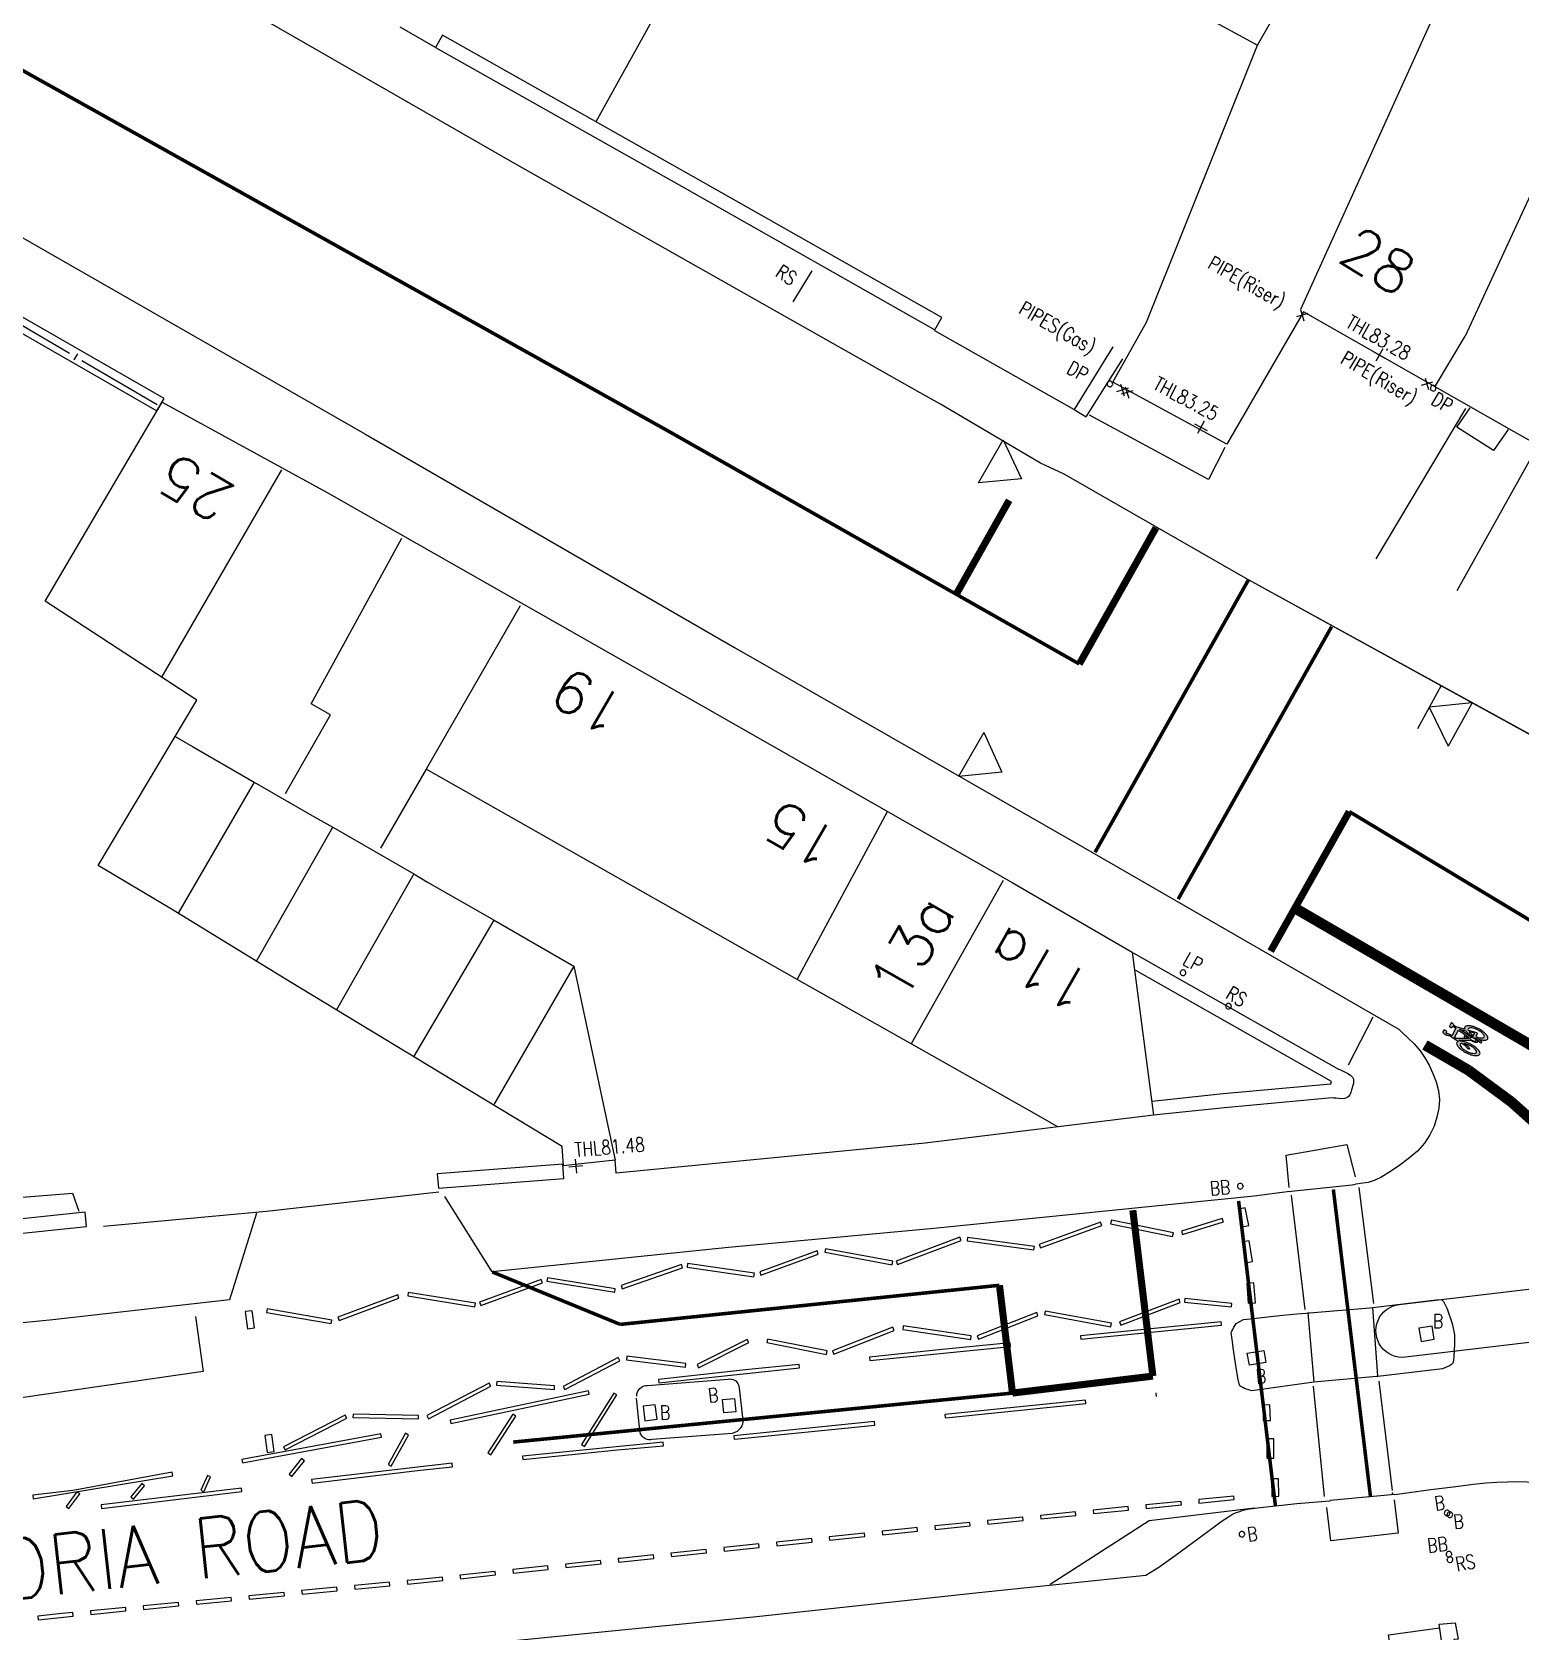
# Model space of a CAD drawing. Extents: x 427500 to 429848, y 434500 to 436505.
# Drawn here: x 428858.59 to 428900.68, y 435492.16 to 435537.41 of the extents above; entities that cross this region are included whole.
import ezdxf

# ---------------------------------------------------------------- set-up
doc = ezdxf.new("R2010")
doc.units = 0
for name, pattern in [('1003', [0.9, 0.6, -0.3]), ('1004', [6, 4, -2]), ('BLIP', [1, 0.5, -0.5]), ('PEDSTUDS', [0.4, 0.1, -0.3])]:
    doc.linetypes.add(name, pattern=pattern)
doc.layers.get('0').update_dxf_attribs({"color": 222})
for name, color, linetype in [('KTS_LINES', 7, 'Continuous'), ('LPTIP_Ex_Base', 8, 'Continuous'), ('PRO-MARKINGS', 7, 'Continuous'), ('PROPOSED', 1, 'Continuous'), ('ROADNAME', 7, 'Continuous')]:
    doc.layers.add(name, color=color, linetype=linetype)
doc.styles.add('LCC Romans', font='romans.shx', dxfattribs={"width": 0.9})
doc.styles.add('MtXpl_Romans', font='romans__.ttf')
doc.styles.get("Standard").update_dxf_attribs({"font": 'romans.shx'})

# ---------------------------------------------------------------- blocks, each defined once
blk = doc.blocks.new('MH_LINE')
at = {"color": 0, "linetype": 'ByBlock', "flags": 128}
blk.add_lwpolyline([(-0.5, 0), (0.5, 0)], dxfattribs=at)
blk = doc.blocks.new('FENCE_UP')
at = {"color": 0, "linetype": 'ByBlock', "flags": 128}
blk.add_lwpolyline([(0, 0.5), (0, -0.5)], dxfattribs=at)
blk = doc.blocks.new('CIRCL')
at = {"color": 0, "linetype": 'ByBlock', "flags": 128}
for points in [[(0.5, 0), (0.475, 0.154), (0.404, 0.293), (0.293, 0.404), (0.154, 0.475), (0, 0.5), (-0.154, 0.475), (-0.293, 0.404), (-0.404, 0.293), (-0.475, 0.154), (-0.5, 0), (-0.475, -0.154), (-0.404, -0.293), (-0.293, -0.404), (-0.154, -0.475), (0, -0.5), (0.154, -0.475), (0.293, -0.404), (0.404, -0.293), (0.475, -0.154)], [(0.5, 0), (0.475, -0.154)]]:
    blk.add_lwpolyline(points, dxfattribs=at)
blk = doc.blocks.new('CROSS_1')
at = {"color": 0, "linetype": 'ByBlock', "flags": 128}
for points in [[(-0.5, 0.5), (0.5, -0.5)], [(0.5, 0.5), (-0.5, -0.5)]]:
    blk.add_lwpolyline(points, dxfattribs=at)
blk = doc.blocks.new('SPOT')
at = {"color": 0, "linetype": 'ByBlock', "flags": 128}
for points in [[(-0.5, 0), (0.5, 0)], [(0, 0.5), (0, -0.5)]]:
    blk.add_lwpolyline(points, dxfattribs=at)
blk = doc.blocks.new('Bicycle-1057S')
h = blk.add_hatch(color=0)
h.dxf.hatch_style = 1
edge = h.paths.add_edge_path()
edge.add_arc((0.126, -0.094), 0.0265, 129.1418, 144.2919)
edge.add_arc((0.109, -0.082), 0.00544, 145.2543, 218.1085)
edge.add_arc((0.12, -0.073), 0.0199, 218.1085, 242.7437)
edge.add_arc((0.132, -0.049), 0.047, 242.7437, 256.1141)
edge.add_line((0.121, -0.094), (0.121, -0.109))
edge.add_line((0.121, -0.109), (0.171, -0.109))
edge.add_line((0.171, -0.109), (0.171, -0.086))
edge.add_line((0.171, -0.086), (0.236, -0.075))
edge.add_arc((0.294, 0.025), 0.116, 239.7927, 250.149)
edge.add_arc((0.335, 0.139), 0.237, 250.149, 261.4949)
edge.add_arc((0.363, 0.322), 0.422, 261.4949, 265.579)
edge.add_line((0.33, -0.099), (0.33, -0.111))
edge.add_arc((0.365, -1.095), 0.985, 92.0364, 98.7101)
edge.add_arc((0.3, -0.672), 0.557, 98.7101, 110.2976)
edge.add_arc((0.202, -0.408), 0.275, 110.2976, 131.7626)
edge.add_arc((0.057, -0.245), 0.0571, 131.7626, 180)
edge.add_arc((0.057, -0.245), 0.0571, 180, 228.2374)
edge.add_arc((0.202, -0.082), 0.275, 228.2374, 249.7024)
edge.add_arc((0.3, 0.182), 0.557, 249.7024, 261.2899)
edge.add_arc((0.365, 0.605), 0.985, 261.2899, 270)
edge.add_arc((0.365, 0.605), 0.985, 270, 278.7101)
edge.add_arc((0.43, 0.182), 0.557, 278.7101, 290.2976)
edge.add_arc((0.528, -0.082), 0.275, 290.2976, 311.7626)
edge.add_arc((0.673, -0.245), 0.0571, 311.7626, 360)
edge.add_arc((0.673, -0.245), 0.0571, 0, 48.2374)
edge.add_arc((0.528, -0.408), 0.275, 48.2374, 51.4487)
edge.add_line((0.699, -0.192), (0.956, -0.139))
edge.add_line((0.956, -0.139), (1.026, -0.149))
edge.add_arc((1.047, -0.145), 0.0216, 192.7523, 229.4557)
edge.add_arc((1.082, -0.102), 0.0766, 230.3015, 254.7694)
edge.add_arc((1.137, 0.09), 0.277, 254.2163, 263.9589)
edge.add_arc((1.111, -0.158), 0.0274, 263.3378, 292.2723)
edge.add_arc((1.118, -0.177), 0.00668, 300.2363, 358.2882)
edge.add_line((1.125, -0.178), (1.125, -0.069))
edge.add_arc((1.114, -0.07), 0.0109, 2.6611, 38.315)
edge.add_arc((1.111, -0.073), 0.0152, 38.315, 73.2177)
edge.add_arc((1.093, -0.132), 0.0768, 73.2177, 98.6063)
edge.add_arc((1.086, -0.088), 0.0331, 98.6063, 134.8802)
edge.add_line((1.063, -0.065), (1.033, -0.115))
edge.add_line((1.033, -0.115), (0.94, -0.101))
edge.add_line((0.94, -0.101), (0.94, 0.139))
edge.add_line((0.94, 0.139), (0.985, 0.135))
edge.add_arc((1.016, 0.332), 0.2, 260.9327, 290.3801)
edge.add_arc((1.105, 0.109), 0.0412, 71.0097, 118.2334, ccw=False)
edge.add_arc((1.116, 0.139), 0.00922, 6.4726, 70.6973, ccw=False)
edge.add_line((1.125, 0.14), (1.125, 0.09))
edge.add_line((1.125, 0.09), (1.215, 0.09))
edge.add_line((1.215, 0.09), (1.215, 0.155))
edge.add_arc((1.2, 0.153), 0.0157, 9.2422, 38.245)
edge.add_arc((1.176, 0.134), 0.0458, 38.245, 62.4014)
edge.add_arc((1.144, 0.074), 0.114, 62.4014, 80.16)
edge.add_arc((1.117, -0.084), 0.273, 80.16, 97.3946)
edge.add_arc((1.102, 0.033), 0.155, 97.3946, 115.9418)
edge.add_arc((1.009, 0.223), 0.0561, 265.4429, 296.4808, ccw=False)
edge.add_line((1.004, 0.167), (0.704, 0.196))
edge.add_arc((0.528, 0.407), 0.275, 309.8749, 311.7821)
edge.add_arc((0.673, 0.245), 0.0572, 311.7821, 360)
edge.add_arc((0.673, 0.245), 0.0572, 360, 408.2179)
edge.add_arc((0.528, 0.083), 0.275, 48.2179, 69.6897)
edge.add_arc((0.43, -0.182), 0.557, 69.6897, 81.284)
edge.add_arc((0.365, -0.604), 0.984, 81.284, 90)
edge.add_arc((0.365, -0.604), 0.984, 90, 98.716)
edge.add_arc((0.3, -0.182), 0.557, 98.716, 110.3103)
edge.add_arc((0.202, 0.083), 0.275, 110.3103, 131.7821)
edge.add_arc((0.057, 0.245), 0.0572, 131.7821, 180)
edge.add_arc((0.057, 0.245), 0.0572, 180, 228.2179)
edge.add_arc((0.202, 0.407), 0.275, 228.2179, 249.6897)
edge.add_arc((0.3, 0.672), 0.557, 249.6897, 261.284)
edge.add_arc((0.365, 1.094), 0.984, 261.284, 270)
edge.add_arc((0.365, 1.094), 0.984, 270, 278.716)
edge.add_arc((0.43, 0.672), 0.557, 278.716, 290.3103)
edge.add_arc((0.528, 0.407), 0.275, 290.3103, 298.74)
edge.add_line((0.66, 0.166), (0.705, 0.162))
edge.add_line((0.705, 0.162), (0.409, 0.007))
edge.add_arc((0.362, -0.412), 0.422, 83.631, 90)
edge.add_arc((0.362, -0.412), 0.422, 90, 98.5051)
edge.add_arc((0.335, -0.229), 0.237, 98.5051, 109.851)
edge.add_arc((0.294, -0.115), 0.116, 109.851, 131.0754)
edge.add_arc((0.233, -0.045), 0.0229, 131.0754, 180)
edge.add_arc((0.233, -0.045), 0.0229, 180, 222.687)
edge.add_line((0.216, -0.061), (0.171, -0.068))
edge.add_line((0.171, -0.068), (0.171, -0.053))
edge.add_line((0.171, -0.053), (0.121, -0.053))
edge.add_line((0.121, -0.053), (0.121, -0.068))
edge.add_arc((0.13, -0.105), 0.0376, 103.022, 123.3282)
edge = h.paths.add_edge_path(flags=16)
edge.add_line((0.801, 0.153), (0.85, 0.148))
edge.add_line((0.85, 0.148), (0.85, -0.091))
edge.add_line((0.85, -0.091), (0.515, -0.046))
edge.add_arc((0.492, -0.045), 0.0229, 357.6881, 360)
edge.add_arc((0.492, -0.045), 0.0229, 360, 405.6771)
edge.add_line((0.508, -0.029), (0.558, -0.02))
edge.add_line((0.558, -0.02), (0.558, -0.035))
edge.add_line((0.558, -0.035), (0.607, -0.035))
edge.add_line((0.607, -0.035), (0.607, -0.02))
edge.add_arc((0.596, 0.022), 0.0434, 284.71, 308.6625)
edge.add_arc((0.619, -0.007), 0.00661, 308.6625, 417.055)
edge.add_arc((0.597, -0.04), 0.0465, 57.055, 77.9255)
edge.add_line((0.607, 0.005), (0.607, 0.02))
edge.add_line((0.607, 0.02), (0.558, 0.02))
edge.add_line((0.558, 0.02), (0.558, -0.003))
edge.add_line((0.558, -0.003), (0.49, -0.015))
edge.add_arc((0.431, -0.115), 0.116, 59.4986, 62.3014)
edge.add_line((0.485, -0.012), (0.801, 0.153))
edge = h.paths.add_edge_path(flags=16)
edge.add_arc((0.478, -0.358), 0.192, 65.845, 69.5672)
edge.add_arc((0.41, -0.541), 0.387, 69.5672, 81.2276)
edge.add_arc((0.365, -0.833), 0.683, 81.2276, 87.0632)
edge.add_line((0.4, -0.151), (0.4, -0.215))
edge.add_line((0.4, -0.215), (0.557, -0.183))
edge = h.paths.add_edge_path(flags=16)
edge.add_arc((0.15, -0.245), 0.0404, 180, 228.0314)
edge.add_arc((0.252, -0.132), 0.192, 228.0314, 249.5672)
edge.add_arc((0.32, 0.051), 0.387, 249.5672, 261.2276)
edge.add_arc((0.365, 0.343), 0.683, 261.2276, 270)
edge.add_arc((0.365, 0.343), 0.683, 270, 278.7724)
edge.add_arc((0.41, 0.051), 0.387, 278.7724, 290.4328)
edge.add_arc((0.478, -0.132), 0.192, 290.4328, 311.9686)
edge.add_arc((0.58, -0.245), 0.0404, 311.9686, 360)
edge.add_arc((0.58, -0.245), 0.0404, 0, 48.0314)
edge.add_arc((0.478, -0.358), 0.192, 48.0314, 49.2693)
edge.add_line((0.604, -0.212), (0.388, -0.257))
edge.add_arc((0.36, -0.147), 0.113, 270, 284.4885, ccw=False)
edge.add_arc((0.36, -0.205), 0.0555, 244.001, 269.6286, ccw=False)
edge.add_arc((0.34, -0.245), 0.0105, 177.4213, 242.4793, ccw=False)
edge.add_line((0.33, -0.245), (0.33, -0.151))
edge.add_arc((0.365, -0.833), 0.683, 92.9368, 98.7724)
edge.add_arc((0.32, -0.541), 0.387, 98.7724, 110.4328)
edge.add_arc((0.252, -0.358), 0.192, 110.4328, 131.9686)
edge.add_arc((0.15, -0.245), 0.0404, 131.9686, 180)
edge = h.paths.add_edge_path(flags=16)
edge.add_line((0.4, -0.111), (0.4, -0.098))
edge.add_arc((0.363, 0.322), 0.422, 275.1028, 278.5051)
edge.add_arc((0.39, 0.139), 0.237, 278.5051, 289.851)
edge.add_arc((0.431, 0.025), 0.116, 289.851, 297.5735)
edge.add_line((0.485, -0.078), (0.835, -0.125))
edge.add_line((0.835, -0.125), (0.653, -0.163))
edge.add_arc((0.528, -0.408), 0.275, 62.9022, 69.7024)
edge.add_arc((0.43, -0.672), 0.557, 69.7024, 81.2899)
edge.add_arc((0.365, -1.095), 0.985, 81.2899, 87.9636)
edge = h.paths.add_edge_path(flags=16)
edge.add_arc((0.445, -0.045), 0.0151, 0, 48.449)
edge.add_arc((0.406, -0.089), 0.0737, 48.449, 69.8406)
edge.add_arc((0.38, -0.16), 0.15, 69.8406, 81.3534)
edge.add_arc((0.362, -0.274), 0.265, 81.3534, 90)
edge.add_arc((0.362, -0.274), 0.265, 90, 98.6466)
edge.add_arc((0.345, -0.16), 0.15, 98.6466, 110.1594)
edge.add_arc((0.319, -0.089), 0.0737, 110.1594, 131.551)
edge.add_arc((0.28, -0.045), 0.0151, 131.551, 180)
edge.add_arc((0.28, -0.045), 0.0151, 180, 228.449)
edge.add_arc((0.319, -0.001), 0.0737, 228.449, 249.8406)
edge.add_arc((0.345, 0.07), 0.15, 249.8406, 261.3534)
edge.add_arc((0.363, 0.184), 0.265, 261.3534, 270)
edge.add_arc((0.363, 0.184), 0.265, 270, 278.6466)
edge.add_arc((0.38, 0.07), 0.15, 278.6466, 290.1594)
edge.add_arc((0.406, -0.001), 0.0737, 290.1594, 311.551)
edge.add_arc((0.445, -0.045), 0.0151, 311.551, 360)
edge = h.paths.add_edge_path(flags=16)
edge.add_arc((0.555, 0.536), 0.323, 256.4487, 264.5543)
edge.add_line((0.524, 0.214), (0.593, 0.207))
edge.add_arc((0.478, 0.363), 0.194, 306.4657, 311.7704)
edge.add_arc((0.581, 0.247), 0.0386, 311.7704, 360.5617)
edge.add_arc((0.581, 0.247), 0.0386, 0.5617, 49.353)
edge.add_arc((0.48, 0.13), 0.194, 49.353, 70.6246)
edge.add_arc((0.414, -0.061), 0.395, 70.6246, 82.0171)
edge.add_arc((0.371, -0.364), 0.702, 82.0171, 90.5617)
edge.add_arc((0.371, -0.364), 0.702, 90.5617, 99.1063)
edge.add_arc((0.322, -0.062), 0.395, 99.1063, 110.4988)
edge.add_arc((0.252, 0.127), 0.194, 110.4988, 131.7704)
edge.add_arc((0.149, 0.243), 0.0386, 131.7704, 180.5617)
edge.add_arc((0.149, 0.243), 0.0386, 180.5617, 229.353)
edge.add_arc((0.25, 0.36), 0.194, 229.353, 250.6246)
edge.add_arc((0.316, 0.551), 0.395, 250.6246, 262.0171)
edge.add_arc((0.359, 0.854), 0.702, 262.0171, 270.5617)
edge.add_arc((0.359, 0.854), 0.702, 270.5617, 279.1063)
edge.add_arc((0.408, 0.552), 0.395, 279.1063, 289.0981)
edge.add_line((0.537, 0.178), (0.465, 0.185))
edge.add_arc((0.501, 0.549), 0.366, 249.5302, 264.3321, ccw=False)
edge.add_arc((0.409, 0.302), 0.102, 219.8114, 249.5302, ccw=False)
edge.add_arc((0.339, 0.244), 0.0115, 182.9002, 219.8114, ccw=False)
edge.add_arc((0.333, 0.244), 0.00556, 121.3414, 182.9002, ccw=False)
edge.add_arc((0.357, 0.205), 0.051, 96.5312, 121.3414, ccw=False)
edge.add_arc((0.363, 0.155), 0.101, 77.386, 96.5312, ccw=False)
edge.add_arc((0.375, 0.21), 0.0448, 58.9852, 77.386, ccw=False)
edge.add_arc((0.538, 0.531), 0.316, 243.667, 259.1754)
at = {"color": 0}
for p, q in [((0.33, -0.102), (0.329, -0.102)), ((0.33, -0.102), (0.329, -0.102)), ((0.329, -0.102), (0.329, -0.102)), ((0.33, -0.103), (0.329, -0.103)), ((0.329, -0.104), (0.33, -0.104)), ((0.33, -0.104), (0.329, -0.104)), ((0.329, -0.104), (0.329, -0.104)), ((0.329, -0.104), (0.329, -0.104)), ((0.329, -0.104), (0.329, -0.104)), ((0.329, -0.104), (0.329, -0.104)), ((0.329, -0.104), (0.329, -0.104)), ((0.33, -0.103), (0.33, -0.104))]:
    blk.add_line(p, q, dxfattribs=at)
for points in [[(0.109, -0.073, 0.066202), (0.104, -0.079, 0.329046), (0.104, -0.085, 0.107907), (0.111, -0.09, 0.058405), (0.121, -0.094), (0.121, -0.109), (0.171, -0.109), (0.171, -0.086), (0.236, -0.075, 0.045219), (0.255, -0.084, 0.049546), (0.3, -0.095, 0.017822), (0.33, -0.099), (0.33, -0.111, 0.029128), (0.216, -0.121, 0.050603), (0.107, -0.15, 0.093934), (0.019, -0.202, 0.21364), (0, -0.245, 0.21364), (0.019, -0.288, 0.093934), (0.107, -0.34, 0.050603), (0.216, -0.369, 0.038023), (0.365, -0.38, 0.038023), (0.514, -0.369, 0.050603), (0.623, -0.34, 0.093934), (0.711, -0.288, 0.21364), (0.73, -0.245, 0.21364), (0.711, -0.202, 0.014013), (0.699, -0.192), (0.956, -0.139), (1.026, -0.149, 0.161532), (1.033, -0.161, 0.107169), (1.062, -0.176, 0.042535), (1.108, -0.185, 0.126926), (1.122, -0.183, 0.258859), (1.125, -0.178), (1.125, -0.069, 0.156836), (1.123, -0.063, 0.15348), (1.115, -0.058, 0.111234), (1.081, -0.056, 0.15961), (1.063, -0.065), (1.033, -0.115), (0.94, -0.101), (0.94, 0.139), (0.985, 0.135, 0.1292), (1.086, 0.145, -0.209019), (1.119, 0.148, -0.287807), (1.125, 0.14), (1.125, 0.09), (1.215, 0.09), (1.215, 0.155, 0.127228), (1.212, 0.162, 0.105794), (1.197, 0.175, 0.077642), (1.164, 0.186, 0.075343), (1.082, 0.188, 0.081105), (1.034, 0.173, -0.136262), (1.004, 0.167), (0.704, 0.196, 0.008322), (0.711, 0.202, 0.213551), (0.73, 0.245, 0.213551), (0.711, 0.288, 0.093963), (0.623, 0.341, 0.050633), (0.514, 0.369, 0.038049), (0.365, 0.38, 0.038049), (0.216, 0.369, 0.050633), (0.107, 0.341, 0.093963), (0.019, 0.288, 0.213551), (0, 0.245, 0.213551), (0.019, 0.202, 0.093963), (0.107, 0.149, 0.050633), (0.216, 0.121, 0.038049), (0.365, 0.11, 0.038049), (0.514, 0.121, 0.050633), (0.623, 0.149, 0.036798), (0.66, 0.166), (0.705, 0.162), (0.409, 0.007, 0.027797), (0.362, 0.01, 0.037128), (0.3, 0.005, 0.049546), (0.255, -0.006, 0.092874), (0.218, -0.028, 0.216777), (0.21, -0.045, 0.188442), (0.216, -0.061), (0.171, -0.068), (0.171, -0.053), (0.121, -0.053), (0.121, -0.068, 0.088835), (0.109, -0.073)], [(0.479, 0.221, 0.035382), (0.524, 0.214), (0.593, 0.207, 0.02315), (0.607, 0.218, 0.216168), (0.62, 0.247, 0.216168), (0.607, 0.276, 0.093082), (0.545, 0.312, 0.04975), (0.468, 0.331, 0.0373), (0.364, 0.337, 0.0373), (0.26, 0.329, 0.04975), (0.184, 0.309, 0.093082), (0.123, 0.272, 0.216168), (0.11, 0.242, 0.216168), (0.123, 0.214, 0.093082), (0.185, 0.178, 0.04975), (0.262, 0.159, 0.0373), (0.366, 0.153, 0.0373), (0.47, 0.161, 0.043625), (0.537, 0.178), (0.465, 0.185, -0.064675), (0.373, 0.206, -0.130405), (0.33, 0.237, -0.162463), (0.328, 0.243, -0.275252), (0.33, 0.248, -0.10868), (0.351, 0.255, -0.083732), (0.385, 0.254, -0.080461), (0.398, 0.248, 0.067772)], [(0.801, 0.153), (0.85, 0.148), (0.85, -0.091), (0.515, -0.046, 0.010088), (0.515, -0.045, 0.201985), (0.508, -0.029), (0.558, -0.02), (0.558, -0.035), (0.607, -0.035), (0.607, -0.02, 0.104895), (0.623, -0.012, 0.511684), (0.623, -0.001, 0.091317), (0.607, 0.005), (0.607, 0.02), (0.558, 0.02), (0.558, -0.003), (0.49, -0.015, 0.01223), (0.485, -0.012)], [(0.11, -0.245, 0.2127), (0.123, -0.275, 0.094245), (0.185, -0.312, 0.050922), (0.261, -0.332, 0.038295), (0.365, -0.34, 0.038295), (0.469, -0.332, 0.050922), (0.545, -0.312, 0.094245), (0.607, -0.275, 0.2127), (0.62, -0.245, 0.2127), (0.607, -0.215, 0.005402), (0.604, -0.212), (0.388, -0.257, -0.063302), (0.36, -0.26, -0.11229), (0.336, -0.255, -0.291748), (0.33, -0.245), (0.33, -0.151, 0.025468), (0.261, -0.158, 0.050922), (0.185, -0.178, 0.094245), (0.123, -0.215, 0.2127)], [(0.46, -0.045, 0.214605), (0.455, -0.034, 0.093611), (0.431, -0.02, 0.050276), (0.402, -0.012, 0.037746), (0.362, -0.009, 0.037746), (0.323, -0.012, 0.050276), (0.294, -0.02, 0.093611), (0.27, -0.034, 0.214605), (0.265, -0.045, 0.214605), (0.27, -0.056, 0.093611), (0.294, -0.07, 0.050276), (0.323, -0.078, 0.037746), (0.362, -0.081, 0.037746), (0.402, -0.078, 0.050276), (0.431, -0.07, 0.093611), (0.455, -0.056, 0.214605)], [(0.4, -0.111), (0.4, -0.098, 0.014846), (0.425, -0.095, 0.049546), (0.47, -0.084, 0.033708), (0.485, -0.078), (0.835, -0.125), (0.653, -0.163, 0.02968), (0.623, -0.15, 0.050603), (0.514, -0.121, 0.029128)], [(0.557, -0.183, 0.016243), (0.545, -0.178, 0.050922), (0.469, -0.158, 0.025468), (0.4, -0.151), (0.4, -0.215)]]:
    blk.add_lwpolyline(points, format="xyb", close=True, dxfattribs=at)

msp = doc.modelspace()

# ---------------------------------------------------------------- linework, layer by layer
at = {"layer": 'LPTIP_Ex_Base', "color": 251, "true_color": 0x636466}
for p, q in [((428879.97, 435544.64), (428874.54, 435534.867)), ((428893.25, 435537.03), (428894.9, 435539.9)), ((428889.97, 435538.83), (428893.25, 435537.03)), ((428898.25, 435537.9), (428894.469, 435529.564)), ((428903.33, 435537.91), (428899.132, 435528.809)), ((428890.111, 435529.203), (428893.25, 435537.03)), ((428884.119, 435528.962), (428888.068, 435526.728)), ((428865.648, 435525.024), (428862.258, 435519.167)), ((428866.488, 435518.414), (428869.058, 435523.094)), ((428872.398, 435521.184), (428869.738, 435516.564)), ((428867.034, 435518.103), (428866.488, 435518.414)), ((428865.768, 435515.874), (428867.034, 435518.103)), ((428862.64, 435517.483), (428863.135, 435517.199)), ((428863.135, 435517.199), (428864.875, 435516.199)), ((428869.738, 435516.564), (428868.448, 435514.324)), ((428877.011, 435512.443), (428869.738, 435516.564)), ((428864.875, 435516.199), (428862.733, 435512.49)), ((428864.875, 435516.199), (428866.595, 435515.209)), ((428866.595, 435515.209), (428867.105, 435514.919)), ((428880.238, 435510.614), (428882.786, 435515.367)), ((428864.947, 435511.13), (428867.105, 435514.919)), ((428867.105, 435514.919), (428869.395, 435513.599)), ((428869.395, 435513.599), (428867.205, 435509.754)), ((428869.395, 435513.599), (428869.785, 435513.369)), ((428869.785, 435513.369), (428871.665, 435512.289)), ((428886.058, 435513.414), (428883.458, 435508.794)), ((428869.395, 435508.428), (428871.665, 435512.289)), ((428871.665, 435512.289), (428873.915, 435510.989)), ((428880.238, 435510.614), (428877.011, 435512.443)), ((428873.915, 435510.989), (428871.648, 435507.063)), ((428873.915, 435510.989), (428875.091, 435505.506)), ((428883.458, 435508.794), (428880.238, 435510.614)), ((428886.728, 435506.944), (428883.458, 435508.794)), ((428871.648, 435507.063), (428871.648, 435507.063)), ((428887.603, 435506.447), (428886.728, 435506.944))]:
    msp.add_line(p, q, dxfattribs=at)
at = {"layer": 'LPTIP_Ex_Base', "color": 251, "true_color": 0x636466, "flags": 128}
for points in [[(428884.292, 435526.885), (428883.712, 435527.206), (428872.264, 435533.676), (428865.071, 435537.804), (428864.327, 435538.505), (428864.082, 435539.485), (428864.217, 435540.076)], [(428870.002, 435536.969), (428869.008, 435537.539)], [(428857.746, 435531.922), (428868.012, 435526.04), (428878.461, 435520), (428888.32, 435514.359), (428897.235, 435509.219), (428897.255, 435509.212), (428897.359, 435509.108), (428897.51, 435508.964), (428897.682, 435508.791), (428897.851, 435508.598), (428897.99, 435508.399), (428898.106, 435508.188), (428898.216, 435507.959), (428898.31, 435507.718), (428898.375, 435507.47), (428898.399, 435507.224), (428898.382, 435506.975), (428898.331, 435506.72), (428898.248, 435506.465), (428898.132, 435506.218), (428897.982, 435505.986), (428897.777, 435505.762), (428897.52, 435505.542), (428897.241, 435505.337), (428896.972, 435505.159), (428896.745, 435505.02), (428896.555, 435504.928), (428896.381, 435504.877), (428896.232, 435504.853), (428896.111, 435504.841), (428896.024, 435504.828)], [(428856.083, 435530.165), (428862.127, 435526.694), (428862.332, 435527.04), (428856.282, 435530.512)], [(428856.549, 435530.142), (428859.656, 435528.323)], [(428909.358, 435525.984), (428909.255, 435525.743), (428909.111, 435525.393), (428908.939, 435524.998), (428908.754, 435524.62), (428908.568, 435524.322), (428908.392, 435524.114), (428908.216, 435523.954), (428908.026, 435523.827), (428907.806, 435523.718), (428907.541, 435523.611), (428907.2, 435523.5), (428906.792, 435523.393), (428906.365, 435523.303), (428905.969, 435523.242), (428905.651, 435523.22), (428900.512, 435526.102), (428894.554, 435529.498), (428892.389, 435525.752), (428889.159, 435527.501), (428890.111, 435529.203)], [(428898.286, 435527.403), (428899.132, 435528.809)], [(428860.001, 435528.121), (428862.138, 435526.869)], [(428889.162, 435528.508), (428888.068, 435526.728), (428888.41, 435526.521), (428889.442, 435528.164)], [(428887.236, 435525.159), (428887.117, 435525.211), (428884.381, 435526.827), (428884.292, 435526.885)], [(428899.139, 435526.758), (428896.602, 435522.509)], [(428898.89, 435526.229), (428899.267, 435526.78)], [(428892.333, 435525.653), (428891.865, 435524.755), (428888.505, 435526.568)], [(428900.344, 435526.165), (428899.927, 435525.572), (428898.89, 435526.229)], [(428898.905, 435521.616), (428901.176, 435525.686)], [(428906.09, 435515.083), (428905.993, 435515.062), (428905.894, 435515.049), (428905.794, 435515.045), (428905.695, 435515.049), (428905.638, 435515.055), (428905.596, 435515.061), (428905.498, 435515.082), (428905.403, 435515.111), (428905.31, 435515.148), (428905.221, 435515.193), (428905.136, 435515.245), (428905.085, 435515.276), (428892.911, 435521.967), (428887.787, 435524.907), (428887.236, 435525.159)], [(428889.738, 435511.366), (428895.548, 435508.082), (428895.581, 435508.066), (428895.636, 435508.039), (428895.717, 435508.001), (428895.807, 435507.956), (428895.888, 435507.906), (428895.942, 435507.854), (428895.966, 435507.799), (428895.973, 435507.739), (428895.966, 435507.677), (428895.952, 435507.614), (428895.935, 435507.553), (428895.917, 435507.49), (428895.894, 435507.423), (428895.865, 435507.358), (428895.828, 435507.303), (428895.782, 435507.264), (428895.716, 435507.246), (428895.633, 435507.243), (428895.546, 435507.25), (428895.469, 435507.259), (428895.416, 435507.263), (428895.369, 435507.27), (428892.326, 435506.989), (428890.316, 435506.779)], [(428890.274, 435507.177), (428892.287, 435507.387), (428895.332, 435507.668), (428895.351, 435507.734), (428889.811, 435510.867)], [(428895.828, 435508.197), (428896.528, 435509.556)], [(428894.152, 435504.735), (428894.062, 435505.646), (428895.782, 435505.953), (428896.018, 435505.03)], [(428853.809, 435504.145), (428858.438, 435504.469), (428859.736, 435504.57), (428859.916, 435504.06)], [(428870.1, 435504.603), (428865.227, 435504.056), (428860.613, 435503.629)], [(428894.167, 435504.618), (428893.159, 435504.491), (428884.098, 435503.575), (428878.296, 435503.036), (428871.613, 435502.345), (428870.272, 435504.476)], [(428894.167, 435504.618), (428894.209, 435504.626), (428895.929, 435504.812), (428896.024, 435504.828)], [(428896.12, 435504.735), (428896.534, 435501.456)], [(428894.606, 435501.28), (428894.217, 435504.514)], [(428864.94, 435504.011), (428864.177, 435501.56), (428859.186, 435500.99), (428848.545, 435499.934), (428840.786, 435499.154), (428840.038, 435499.212), (428839.816, 435499.213), (428839.621, 435499.3), (428839.418, 435499.423), (428839.226, 435499.558), (428839.062, 435499.68), (428838.946, 435499.763)], [(428863.221, 435501.085), (428863.439, 435499.527), (428857.701, 435498.698), (428849.895, 435497.936), (428841.022, 435497.123), (428840.811, 435498.789)], [(428892.238, 435500.84), (428892.228, 435500.939), (428888.248, 435500.54), (428888.258, 435500.44), (428892.238, 435500.84)], [(428894.676, 435501.189), (428894.728, 435501.193), (428896.428, 435501.33), (428896.52, 435501.336)], [(428886.268, 435500.241), (428886.258, 435500.34), (428884.336, 435500.148), (428882.278, 435499.937), (428882.288, 435499.837), (428886.268, 435500.241)], [(428880.299, 435499.633), (428880.289, 435499.732), (428878.774, 435499.577), (428876.311, 435499.307), (428876.322, 435499.207), (428880.299, 435499.633)], [(428875.698, 435498.831), (428875.7, 435498.879), (428875.711, 435498.927), (428875.729, 435498.972), (428875.754, 435499.013), (428875.773, 435499.036), (428875.786, 435499.05), (428875.823, 435499.08), (428875.865, 435499.105), (428875.91, 435499.122), (428875.957, 435499.131), (428876.006, 435499.133), (428878.284, 435499.315), (428878.329, 435499.32), (428878.374, 435499.317), (428878.418, 435499.307), (428878.46, 435499.288), (428878.498, 435499.263), (428878.507, 435499.255), (428878.53, 435499.231), (428878.557, 435499.194), (428878.577, 435499.153), (428878.589, 435499.109), (428878.593, 435499.064), (428878.697, 435498.144), (428878.695, 435498.093), (428878.685, 435498.042), (428878.668, 435497.993), (428878.644, 435497.947), (428878.619, 435497.912), (428878.614, 435497.905), (428878.578, 435497.868), (428878.537, 435497.836), (428878.492, 435497.811), (428878.443, 435497.792), (428878.393, 435497.781), (428876.138, 435497.609), (428876.089, 435497.601), (428876.039, 435497.602), (428875.99, 435497.611), (428875.943, 435497.63), (428875.9, 435497.656), (428875.898, 435497.658), (428875.863, 435497.689), (428875.832, 435497.728), (428875.808, 435497.772), (428875.793, 435497.82), (428875.786, 435497.869), (428875.695, 435498.775)], [(428895.148, 435495.999), (428894.841, 435499.117)], [(428896.657, 435499.391), (428896.622, 435499.389), (428894.95, 435499.241), (428894.849, 435499.229)], [(428896.682, 435499.257), (428897.067, 435496.167)], [(428874.355, 435498.885), (428874.335, 435498.983), (428870.421, 435498.154), (428870.442, 435498.056), (428874.355, 435498.885)], [(428884.409, 435498.316), (428884.42, 435498.216), (428884.531, 435498.227), (428888.399, 435498.622), (428888.389, 435498.721), (428884.409, 435498.316)], [(428890.379, 435498.924), (428890.389, 435498.824), (428890.389, 435498.824)], [(428868.478, 435497.673), (428868.46, 435497.771), (428864.526, 435497.044), (428864.545, 435496.946), (428868.478, 435497.673)], [(428878.44, 435497.713), (428878.449, 435497.614), (428878.565, 435497.624), (428882.43, 435498.015), (428882.42, 435498.115), (428878.44, 435497.713)], [(428872.467, 435497.139), (428872.478, 435497.04), (428875.155, 435497.313), (428876.458, 435497.432), (428876.449, 435497.531), (428872.467, 435497.139)], [(428866.504, 435496.475), (428866.516, 435496.375), (428869.571, 435496.743), (428870.488, 435496.837), (428870.478, 435496.936), (428866.504, 435496.475)], [(428862.578, 435496.582), (428862.56, 435496.681), (428859.75, 435496.163), (428858.618, 435496.031), (428858.63, 435495.931), (428862.578, 435496.582)], [(428897.141, 435496.05), (428898.158, 435496.189), (428898.861, 435496.279), (428899.358, 435496.34), (428899.72, 435496.378), (428900.02, 435496.401), (428900.329, 435496.413), (428900.63, 435496.419), (428900.877, 435496.414), (428901.093, 435496.393), (428901.302, 435496.352), (428901.528, 435496.286), (428901.79, 435496.178), (428902.071, 435496.031), (428902.344, 435495.87), (428902.582, 435495.722), (428902.76, 435495.613), (428903.605, 435494.774), (428904.066, 435494.321)], [(428860.547, 435495.757), (428860.559, 435495.658), (428864.53, 435496.136), (428864.518, 435496.235), (428860.547, 435495.757)], [(428892.596, 435495.907), (428892.586, 435496.007), (428891.591, 435495.908), (428891.6, 435495.808), (428892.596, 435495.907)], [(428897.141, 435496.05), (428895.311, 435495.878), (428895.299, 435495.876)], [(428872.043, 435491.905), (428879.089, 435492.602), (428885.369, 435493.277), (428890.099, 435493.769), (428890.462, 435493.999), (428890.93, 435494.33), (428891.429, 435494.698), (428891.887, 435495.037), (428892.231, 435495.284), (428892.435, 435495.422), (428892.549, 435495.495), (428892.609, 435495.526), (428892.655, 435495.541), (428892.725, 435495.566), (428892.824, 435495.6), (428892.927, 435495.625), (428893.026, 435495.644), (428893.11, 435495.658), (428893.172, 435495.669), (428894.364, 435495.802), (428895.299, 435495.876)], [(428888.118, 435495.461), (428888.108, 435495.561), (428887.113, 435495.462), (428887.123, 435495.362), (428888.118, 435495.461)], [(428889.61, 435495.61), (428889.6, 435495.71), (428888.605, 435495.611), (428888.615, 435495.511), (428889.61, 435495.61)], [(428891.103, 435495.759), (428891.093, 435495.858), (428890.098, 435495.759), (428890.108, 435495.66), (428891.103, 435495.759)], [(428895.328, 435494.739), (428895.219, 435495.685)], [(428897.121, 435495.904), (428897.23, 435494.958), (428895.328, 435494.739)], [(428883.64, 435495.015), (428883.63, 435495.115), (428883.472, 435495.099), (428882.635, 435495.013), (428882.645, 435494.913), (428883.64, 435495.015)], [(428885.132, 435495.164), (428885.123, 435495.264), (428884.127, 435495.165), (428884.137, 435495.065), (428885.132, 435495.164)], [(428886.625, 435495.313), (428886.615, 435495.412), (428885.62, 435495.313), (428885.63, 435495.214), (428886.625, 435495.313)], [(428879.164, 435494.553), (428879.154, 435494.653), (428878.159, 435494.55), (428878.169, 435494.45), (428879.164, 435494.553)], [(428880.656, 435494.707), (428880.646, 435494.807), (428879.651, 435494.704), (428879.661, 435494.605), (428880.656, 435494.707)], [(428882.148, 435494.862), (428882.138, 435494.961), (428881.143, 435494.858), (428881.153, 435494.759), (428882.148, 435494.862)], [(428874.688, 435494.089), (428874.677, 435494.189), (428873.683, 435494.084), (428873.693, 435493.985), (428874.688, 435494.089)], [(428876.18, 435494.244), (428876.169, 435494.344), (428875.23, 435494.247), (428875.175, 435494.241), (428875.185, 435494.141), (428876.18, 435494.244)], [(428877.672, 435494.399), (428877.662, 435494.498), (428876.667, 435494.395), (428876.677, 435494.296), (428877.672, 435494.399)], [(428870.213, 435493.619), (428870.202, 435493.718), (428869.649, 435493.66), (428869.208, 435493.618), (428869.217, 435493.519), (428870.213, 435493.619)], [(428871.704, 435493.776), (428871.694, 435493.875), (428870.699, 435493.771), (428870.71, 435493.671), (428871.704, 435493.776)], [(428873.196, 435493.932), (428873.186, 435494.032), (428872.191, 435493.927), (428872.202, 435493.828), (428873.196, 435493.932)], [(428865.733, 435493.186), (428865.723, 435493.285), (428864.728, 435493.19), (428864.738, 435493.091), (428865.733, 435493.186)], [(428867.226, 435493.328), (428867.217, 435493.428), (428866.221, 435493.333), (428866.231, 435493.233), (428867.226, 435493.328)], [(428868.719, 435493.471), (428868.71, 435493.571), (428867.714, 435493.476), (428867.724, 435493.376), (428868.719, 435493.471)], [(428861.253, 435492.758), (428861.244, 435492.857), (428860.248, 435492.762), (428860.258, 435492.663), (428861.253, 435492.758)], [(428862.747, 435492.9), (428862.737, 435493), (428861.742, 435492.905), (428861.751, 435492.805), (428862.747, 435492.9)], [(428864.24, 435493.043), (428864.23, 435493.143), (428863.235, 435493.047), (428863.244, 435492.948), (428864.24, 435493.043)], [(428859.76, 435492.615), (428859.751, 435492.715), (428859.434, 435492.684), (428858.755, 435492.611), (428858.766, 435492.512), (428859.76, 435492.615)], [(428898.544, 435491.338), (428898.396, 435492.383), (428898.846, 435492.427), (428898.927, 435491.964), (428898.803, 435491.952), (428898.87, 435491.377), (428898.802, 435491.357)], [(428897.083, 435491.195), (428896.961, 435492.088), (428898.404, 435492.285)]]:
    msp.add_lwpolyline(points, dxfattribs=at)
for points in [[(428884.33, 435529.335), (428877.307, 435533.307), (428870.2, 435537.315), (428870.003, 435536.967), (428877.111, 435532.958), (428884.133, 435528.987)], [(428861.787, 435526.107), (428862.278, 435526.944), (428866.939, 435524.388), (428877.503, 435518.377), (428886.316, 435513.356), (428889.713, 435511.392), (428890.316, 435506.779), (428883.857, 435505.989), (428875.12, 435505.135), (428875.091, 435505.506), (428873.86, 435505.372), (428873.626, 435505.347), (428873.589, 435505.888), (428870.512, 435507.751), (428865.873, 435510.561), (428862.542, 435512.608), (428860.465, 435513.839), (428863.257, 435518.516), (428858.971, 435521.31)], [(428873.608, 435505.391), (428870.056, 435505.115), (428870.087, 435504.717), (428873.639, 435504.992)], [(428892.815, 435503.617), (428893.011, 435503.657), (428892.91, 435504.159), (428892.714, 435504.12)], [(428860.098, 435504.032), (428853.215, 435503.314), (428848, 435502.715), (428848.045, 435502.317), (428853.258, 435502.917), (428860.139, 435503.634)], [(428888.849, 435503.659), (428888.815, 435503.753), (428887.081, 435503.119), (428887.116, 435503.025)], [(428890.855, 435503.349), (428890.876, 435503.447), (428889.121, 435503.806), (428889.101, 435503.708)], [(428892.29, 435503.764), (428892.26, 435503.859), (428891.107, 435503.498), (428891.137, 435503.402)], [(428884.869, 435503.232), (428884.834, 435503.326), (428883.034, 435502.647), (428883.07, 435502.553)], [(428886.932, 435502.97), (428886.945, 435503.069), (428885.056, 435503.322), (428885.043, 435503.223)], [(428892.916, 435502.607), (428893.114, 435502.638), (428893.022, 435503.224), (428892.825, 435503.193)], [(428880.831, 435502.846), (428880.797, 435502.94), (428879.177, 435502.352), (428879.211, 435502.258)], [(428882.925, 435502.549), (428882.943, 435502.647), (428881.036, 435503), (428881.018, 435502.902)], [(428876.997, 435502.464), (428876.964, 435502.558), (428875.256, 435501.966), (428875.289, 435501.872)], [(428879.011, 435502.21), (428879.026, 435502.309), (428877.137, 435502.582), (428877.123, 435502.483)], [(428873.031, 435502.033), (428872.996, 435502.127), (428871.25, 435501.49), (428871.285, 435501.396)], [(428875.074, 435501.772), (428875.09, 435501.871), (428873.174, 435502.182), (428873.158, 435502.083)], [(428892.995, 435501.461), (428893.194, 435501.474), (428893.155, 435502.037), (428892.956, 435502.024)], [(428868.972, 435501.6), (428868.937, 435501.694), (428867.249, 435501.067), (428867.284, 435500.973)], [(428871.123, 435501.359), (428871.139, 435501.458), (428869.236, 435501.768), (428869.22, 435501.669)], [(428889.35, 435500.932), (428889.386, 435500.839), (428891.071, 435501.482), (428891.036, 435501.575)], [(428891.196, 435501.591), (428891.186, 435501.492), (428892.521, 435501.354), (428892.531, 435501.454)], [(428896.654, 435499.404), (428896.52, 435501.336), (428898.31, 435501.56), (428898.456, 435501.566), (428898.518, 435501.514), (428898.525, 435501.494), (428898.622, 435501.303), (428898.765, 435500.884), (428898.824, 435500.564), (428898.831, 435500.319), (428898.815, 435500.125), (428898.807, 435499.959), (428898.802, 435499.832), (428898.779, 435499.762), (428898.746, 435499.728), (428898.711, 435499.71), (428898.681, 435499.687), (428898.483, 435499.608), (428896.657, 435499.391)], [(428864.826, 435501.248), (428864.628, 435501.222), (428864.691, 435500.736), (428864.889, 435500.761)], [(428867.057, 435500.888), (428867.074, 435500.986), (428865.243, 435501.299), (428865.226, 435501.2)], [(428885.326, 435500.537), (428885.362, 435500.444), (428887.046, 435501.107), (428887.01, 435501.2)], [(428887.25, 435501.238), (428887.231, 435501.14), (428889.109, 435500.794), (428889.127, 435500.893)], [(428894.676, 435501.189), (428894.849, 435499.229), (428893.099, 435498.987), (428893.061, 435498.997), (428893.007, 435499.01), (428892.946, 435499.026), (428892.887, 435499.048), (428892.839, 435499.076), (428892.805, 435499.095), (428892.78, 435499.104), (428892.758, 435499.126), (428892.736, 435499.185), (428892.707, 435499.303), (428892.668, 435499.519), (428892.623, 435499.818), (428892.577, 435500.142), (428892.537, 435500.432), (428892.509, 435500.63), (428892.528, 435500.666), (428892.554, 435500.719), (428892.586, 435500.779), (428892.621, 435500.837), (428892.656, 435500.883), (428892.857, 435500.996), (428893.14, 435501.032), (428893.538, 435501.075), (428893.973, 435501.119), (428894.363, 435501.158), (428894.63, 435501.184)], [(428881.239, 435500.113), (428881.276, 435500.019), (428882.979, 435500.687), (428882.942, 435500.78)], [(428883.236, 435500.817), (428883.222, 435500.718), (428885.146, 435500.439), (428885.16, 435500.538)], [(428897.819, 435500.752), (428897.88, 435500.379), (428898.254, 435500.44), (428898.193, 435500.813)], [(428877.404, 435499.724), (428877.449, 435499.635), (428878.867, 435500.348), (428878.822, 435500.437)], [(428879.401, 435500.447), (428879.381, 435500.349), (428881.068, 435500.013), (428881.087, 435500.111)], [(428893.493, 435499.789), (428893.024, 435499.709), (428892.967, 435500.046), (428893.436, 435500.126)], [(428873.615, 435499.107), (428873.661, 435499.018), (428875.222, 435499.835), (428875.176, 435499.923)], [(428875.421, 435499.962), (428875.408, 435499.863), (428877.077, 435499.653), (428877.089, 435499.752)], [(428869.765, 435498.285), (428869.811, 435498.196), (428871.572, 435499.115), (428871.526, 435499.204)], [(428871.74, 435499.244), (428871.732, 435499.145), (428873.369, 435499.022), (428873.376, 435499.121)], [(428874.139, 435497.464), (428874.223, 435497.411), (428875.133, 435498.866), (428875.048, 435498.919)], [(428878.466, 435498.771), (428878.5, 435498.386), (428878.16, 435498.357), (428878.126, 435498.741)], [(428865.708, 435497.401), (428865.754, 435497.312), (428867.498, 435498.212), (428867.452, 435498.3)], [(428867.674, 435498.328), (428867.672, 435498.228), (428869.524, 435498.19), (428869.526, 435498.29)], [(428871.491, 435497.228), (428871.575, 435497.174), (428872.275, 435498.271), (428872.191, 435498.325)], [(428876.221, 435498.592), (428875.876, 435498.55), (428875.927, 435498.137), (428876.272, 435498.179)], [(428893.418, 435498.143), (428893.618, 435498.149), (428893.606, 435498.585), (428893.406, 435498.579)], [(428865.375, 435497.747), (428865.177, 435497.717), (428865.248, 435497.242), (428865.446, 435497.272)], [(428868.669, 435496.901), (428868.757, 435496.853), (428869.242, 435497.734), (428869.154, 435497.782)], [(428893.516, 435497.082), (428893.716, 435497.082), (428893.716, 435497.626), (428893.516, 435497.626)], [(428865.868, 435496.623), (428865.947, 435496.561), (428866.297, 435497.005), (428866.218, 435497.067)], [(428863.367, 435496.17), (428863.458, 435496.129), (428863.647, 435496.551), (428863.556, 435496.592)], [(428893.662, 435495.996), (428893.862, 435496.001), (428893.85, 435496.496), (428893.65, 435496.491)], [(428859.557, 435495.711), (428859.638, 435495.652), (428859.944, 435496.071), (428859.863, 435496.13)], [(428861.388, 435495.984), (428861.464, 435495.92), (428861.779, 435496.296), (428861.703, 435496.36)]]:
    msp.add_lwpolyline(points, close=True, dxfattribs=at)
at = {"layer": 'LPTIP_Ex_Base', "color": 251, "true_color": 0x636466}
msp.add_point((428897.074, 435496.092), dxfattribs=at)
at = {"layer": 'PRO-MARKINGS', "linetype": '1004', "const_width": 0.1, "flags": 128}
for points in [[(428888.215, 435519.536), (428876.626, 435526.102), (428835.945, 435548.819, -0.000733), (428821.271, 435557.062)], [(428895.85, 435515.363, -0.011685), (428913.96, 435504.079, -0.014933), (428929.741, 435492.801, -0.016593), (428947.717, 435478.12)]]:
    msp.add_lwpolyline(points, format="xyb", dxfattribs=at)
at = {"layer": 'PRO-MARKINGS', "const_width": 0.2, "flags": 128}
for points in [[(428884.73, 435521.499), (428886.231, 435524.165)], [(428888.215, 435519.536), (428890.385, 435523.389)], [(428895.85, 435515.363), (428893.626, 435511.415)], [(428889.729, 435504.091), (428890.296, 435499.4)], [(428885.957, 435501.968), (428886.325, 435498.92)], [(428886.325, 435498.92), (428890.296, 435499.4)]]:
    msp.add_lwpolyline(points, dxfattribs=at)
at = {"layer": 'PRO-MARKINGS', "linetype": 'PEDSTUDS', "const_width": 0.1, "flags": 128}
for points in [[(428888.66, 435514.212), (428892.999, 435521.916)], [(428891.012, 435512.887), (428895.351, 435520.592)], [(428895.4, 435504.677), (428896.451, 435495.985)], [(428892.72, 435504.353), (428893.761, 435495.735)]]:
    msp.add_lwpolyline(points, dxfattribs=at)
at = {"layer": 'PRO-MARKINGS', "linetype": 'BLIP', "const_width": 0.3, "flags": 128}
for points in [[(428894.312, 435512.633), (428900.886, 435508.817, -0.170188), (428907.888, 435500.827, 0.057268), (428910.007, 435497.128)], [(428897.99, 435508.763), (428899.223, 435508.048, -0.161582), (428905.558, 435499.887, 0.046763), (428907.083, 435497.027, 0.046763)]]:
    msp.add_lwpolyline(points, format="xyb", dxfattribs=at)
at = {"layer": 'PRO-MARKINGS', "linetype": '1003', "const_width": 0.1, "flags": 128}
msp.add_lwpolyline([(428871.613, 435502.345), (428875.23, 435500.862)], dxfattribs=at)
at = {"layer": 'PRO-MARKINGS', "linetype": '1004', "const_width": 0.1, "flags": 128}
for points in [[(428885.957, 435501.968), (428875.23, 435500.862)], [(428886.325, 435498.92), (428872.205, 435497.534)]]:
    msp.add_lwpolyline(points, dxfattribs=at)
at = {"layer": 'PROPOSED', "flags": 128}
for points in [[(428885.364, 435524.663), (428886.058, 435525.872)], [(428886.058, 435525.872), (428886.578, 435524.769), (428885.364, 435524.663)], [(428916.838, 435508.203), (428914.45, 435509.649), (428905.221, 435515.193), (428898.998, 435518.621), (428892.911, 435521.967)], [(428898.448, 435518.924), (428897.779, 435517.706)], [(428899.325, 435518.442), (428898.114, 435518.315), (428898.65, 435517.214)], [(428899.325, 435518.442), (428898.65, 435517.214)], [(428885.513, 435517.603), (428884.797, 435516.352)], [(428885.513, 435517.603), (428886.023, 435516.481), (428884.797, 435516.352)], [(428893.172, 435495.669), (428890.194, 435495.309)], [(428890.194, 435495.309), (428887.394, 435493.509)]]:
    msp.add_lwpolyline(points, dxfattribs=at)
msp.add_lwpolyline([(428892.778, 435511.789), (428892.778, 435511.789)], close=True, dxfattribs=at)
msp.add_lwpolyline([(428903.641, 435500.672), (428897.442, 435499.935, -1), (428897.265, 435501.425), (428903.464, 435502.161, -1)], format="xyb", close=True, dxfattribs=at)

# ---------------------------------------------------------------- block references
at = {"layer": 'KTS_LINES', "rotation": 152.9643267977119}
msp.add_blockref('Bicycle-1057S', (428899.653, 435508.719), dxfattribs=at)
at = {"layer": 'LPTIP_Ex_Base', "color": 251, "true_color": 0x636466}
for name, p, xscale, yscale, zscale, rotation in [('MH_LINE', (428880.382, 435530.212), 1.029056, 1.029056, 1.029056, 238.3111299999999), ('CROSS_1', (428894.516, 435529.401), 0.24, 0.24, 0.24, 331.172159), ('SPOT', (428896.697, 435528.272), 0.4, 0.4, 0.4, 330.577778), ('FENCE_UP', (428859.828, 435528.222), 0.2, 0.2, 0.2, 329.6494089999999), ('CROSS_1', (428898.045, 435527.459), 0.24, 0.24, 0.24, 331.172159), ('CIRCL', (428889.082, 435527.454), 0.16, 0.16, 0.16, 359.247297), ('CROSS_1', (428889.43, 435527.283), 0.24, 0.24, 0.24, 331.9275129999999), ('CROSS_1', (428889.564, 435527.211), 0.24, 0.24, 0.24, 331.9275129999999), ('CIRCL', (428898.223, 435527.334), 0.16, 0.16, 0.16, 220.641081), ('SPOT', (428891.654, 435526.23), 0.4, 0.4, 0.4, 332.039722), ('CIRCL', (428891.149, 435510.805), 0.16, 0.16, 0.16, 150.168581), ('SPOT', (428873.975, 435505.336), 0.4, 0.4, 0.4, 4.513889), ('CIRCL', (428898.618, 435495.527), 0.16, 0.16, 0.16, 5.861789000000002), ('CIRCL', (428898.695, 435495.48), 0.16, 0.16, 0.16, 185.324282), ('CIRCL', (428892.813, 435494.931), 0.16, 0.16, 0.16, 5.861789000000002), ('CIRCL', (428898.698, 435494.208), 0.16, 0.16, 0.16, 175.306936)]:
    msp.add_blockref(name, p, dxfattribs=dict(at, xscale=xscale, yscale=yscale, zscale=zscale, rotation=rotation))
at = {"layer": 'LPTIP_Ex_Base', "color": 251, "true_color": 0x636466, "xscale": 0.16, "yscale": 0.16, "zscale": 0.16}
for p in [(428892.433, 435509.857), (428892.768, 435504.77), (428898.67, 435494.362)]:
    msp.add_blockref('CIRCL', p, dxfattribs=at)

# ---------------------------------------------------------------- texts
at = {"layer": 'LPTIP_Ex_Base', "color": 251, "true_color": 0x636466, "style": 'MtXpl_Romans'}
for s, rotation, p in [('28', 328.5, (428895.478, 435530.959)), ('25', 149.4, (428864.41, 435524.5)), ('19', 149.8, (428875.521, 435518.47)), ('15', 149.8, (428881.548, 435514.708)), ('13a', 60.2, (428883.241, 435509.917)), ('11a', 150.2, (428888.705, 435510.657))]:
    msp.add_text(s, height=1.2, rotation=rotation, dxfattribs=at).set_placement(p)
at = {"layer": 'LPTIP_Ex_Base', "color": 251, "true_color": 0x636466, "width": 0.8}
for s, rotation, p in [('RS', -33.2317, (428879.586, 435530.523)), ('PIPE(Riser)', -29.3736, (428891.815, 435530.743)), ('PIPES(Gas)', -30.0425, (428886.462, 435529.471)), ('THL83.28', -29.4222, (428895.714, 435529.08)), ('DP', 330.4786, (428887.82, 435527.781)), ('PIPE(Riser)', -30.5347, (428895.566, 435528.063)), ('THL83.25', -27.9603, (428890.262, 435527.33)), ('DP', 329.25, (428898.127, 435526.905)), ('LP', -29.4072, (428891.107, 435511.058)), ('RS', -31.1781, (428892.319, 435510.108)), ('THL81.48', 4.5139, (428873.956, 435505.601)), ('BB', 4.8367, (428891.923, 435504.503)), ('B', 6.0822, (428893.229, 435499.18)), ('B', 6.6325, (428877.739, 435498.646)), ('B', 3.3886, (428876.367, 435498.163)), ('B', 7.9697, (428898.287, 435495.594)), ('B', 7.125, (428898.821, 435495.071)), ('B', 8.0492, (428892.993, 435494.719)), ('BB', 7.0736, (428898.083, 435494.4)), ('RS', 9.9639, (428898.891, 435493.875))]:
    msp.add_text(s, height=0.4, rotation=rotation, dxfattribs=at).set_placement(p)
msp.add_text('B', height=0.4, dxfattribs=at).set_placement((428898.219, 435500.752))
at = {"layer": 'ROADNAME', "style": 'LCC Romans', "width": 0.9}
msp.add_text('VICTORIA ROAD', height=1.7, rotation=6.3, dxfattribs=at).set_placement((428853.627, 435492.589))

doc.saveas('drawing.dxf')
